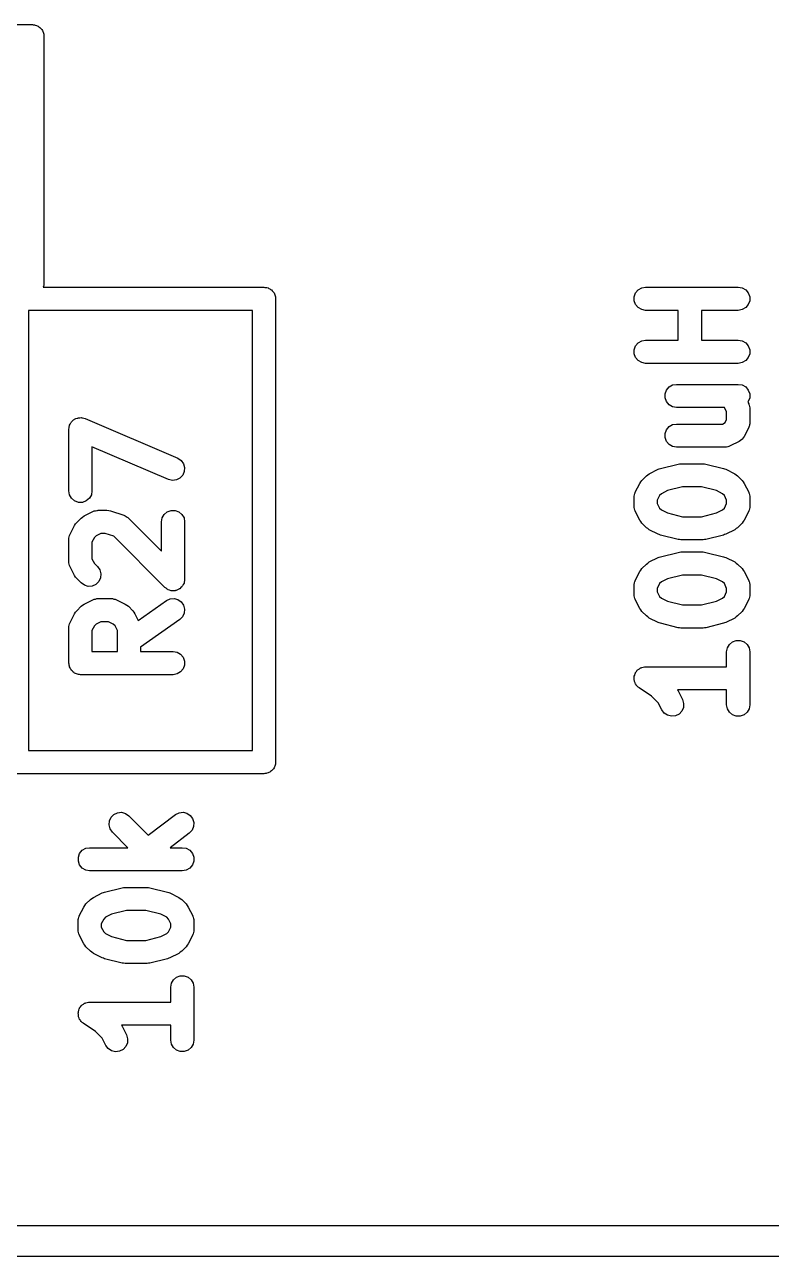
# Model space of a CAD drawing. Extents: x 10 to 287, y -200 to -10.
# Drawn here: x 185.05 to 189.89, y -112.1 to -104.12 of the extents above; entities that cross this region are included whole.
import ezdxf

# ---------------------------------------------------------------- set-up
doc = ezdxf.new("R2010")
doc.units = 0
doc.header["$MEASUREMENT"] = 0
doc.layers.add('BLACK', color=7, linetype='CONTINUOUS')

msp = doc.modelspace()

# ---------------------------------------------------------------- linework, layer by layer
at = {"layer": 'Black'}
for p, q in [((182.1, -104.125), (185.1, -104.125)), ((185.1, -104.125), (185.106, -104.126)), ((185.106, -104.126), (185.113, -104.126)), ((185.113, -104.126), (185.119, -104.128)), ((185.119, -104.128), (185.126, -104.13)), ((185.126, -104.13), (185.131, -104.133)), ((185.131, -104.133), (185.137, -104.135)), ((185.137, -104.135), (185.143, -104.139)), ((185.143, -104.139), (185.148, -104.143)), ((185.148, -104.143), (185.152, -104.148)), ((185.152, -104.148), (185.157, -104.152)), ((185.157, -104.152), (185.161, -104.157)), ((185.161, -104.157), (185.165, -104.162)), ((185.165, -104.162), (185.167, -104.169)), ((185.167, -104.169), (185.17, -104.174)), ((185.17, -104.174), (185.172, -104.181)), ((185.172, -104.181), (185.174, -104.187)), ((185.174, -104.187), (185.174, -104.194)), ((185.174, -104.194), (185.175, -104.2)), ((185.175, -104.2), (185.175, -105.8)), ((185.172, -105.819), (185.171, -105.825)), ((185.171, -105.825), (186.6, -105.825)), ((185.174, -105.813), (185.172, -105.819)), ((185.175, -105.8), (185.174, -105.806)), ((185.174, -105.806), (185.174, -105.813)), ((186.6, -105.825), (186.606, -105.826)), ((186.606, -105.826), (186.613, -105.826)), ((186.613, -105.826), (186.619, -105.828)), ((186.619, -105.828), (186.626, -105.83)), ((189.046, -105.83), (189.071, -105.825)), ((189.071, -105.825), (189.671, -105.825)), ((189.671, -105.825), (189.697, -105.83)), ((186.626, -105.83), (186.631, -105.833)), ((186.631, -105.833), (186.637, -105.835)), ((186.637, -105.835), (186.643, -105.839)), ((186.643, -105.839), (186.648, -105.843)), ((186.648, -105.843), (186.652, -105.848)), ((186.652, -105.848), (186.657, -105.852)), ((186.657, -105.852), (186.661, -105.857)), ((186.661, -105.857), (186.665, -105.862)), ((186.665, -105.862), (186.667, -105.869)), ((186.667, -105.869), (186.67, -105.874)), ((186.67, -105.874), (186.672, -105.881)), ((186.672, -105.881), (186.674, -105.887)), ((186.674, -105.887), (186.674, -105.894)), ((186.674, -105.894), (186.675, -105.9)), ((186.675, -105.9), (186.675, -108.9)), ((188.998, -105.887), (189.006, -105.862)), ((188.998, -105.913), (188.998, -105.887)), ((189.006, -105.862), (189.023, -105.843)), ((189.023, -105.843), (189.046, -105.83)), ((189.697, -105.83), (189.72, -105.843)), ((189.72, -105.843), (189.736, -105.862)), ((189.736, -105.862), (189.745, -105.887)), ((189.745, -105.887), (189.745, -105.913)), ((186.525, -105.975), (185.075, -105.975)), ((185.075, -105.975), (185.075, -108.825)), ((186.525, -108.825), (186.525, -105.975)), ((189.006, -105.938), (188.998, -105.913)), ((189.023, -105.957), (189.006, -105.938)), ((189.046, -105.97), (189.023, -105.957)), ((189.071, -105.975), (189.046, -105.97)), ((189.282, -105.975), (189.071, -105.975)), ((189.282, -106.168), (189.282, -105.975)), ((189.671, -105.975), (189.432, -105.975)), ((189.432, -105.975), (189.432, -106.168)), ((189.697, -105.97), (189.671, -105.975)), ((189.72, -105.957), (189.697, -105.97)), ((189.736, -105.938), (189.72, -105.957)), ((189.745, -105.913), (189.736, -105.938)), ((188.998, -106.23), (189.006, -106.205)), ((189.006, -106.205), (189.023, -106.185)), ((189.023, -106.185), (189.046, -106.172)), ((189.046, -106.172), (189.071, -106.168)), ((189.071, -106.168), (189.282, -106.168)), ((189.432, -106.168), (189.671, -106.168)), ((189.671, -106.168), (189.697, -106.172)), ((189.697, -106.172), (189.72, -106.185)), ((189.72, -106.185), (189.736, -106.205)), ((189.736, -106.205), (189.745, -106.23)), ((188.998, -106.256), (188.998, -106.23)), ((189.006, -106.28), (188.998, -106.256)), ((189.023, -106.3), (189.006, -106.28)), ((189.046, -106.313), (189.023, -106.3)), ((189.72, -106.3), (189.697, -106.313)), ((189.736, -106.28), (189.72, -106.3)), ((189.745, -106.256), (189.736, -106.28)), ((189.745, -106.23), (189.745, -106.256)), ((189.071, -106.318), (189.046, -106.313)), ((189.671, -106.318), (189.071, -106.318)), ((189.697, -106.313), (189.671, -106.318)), ((189.223, -106.471), (189.246, -106.458)), ((189.246, -106.458), (189.271, -106.454)), ((189.271, -106.454), (189.671, -106.454)), ((189.671, -106.454), (189.697, -106.458)), ((189.697, -106.458), (189.72, -106.471)), ((189.198, -106.516), (189.206, -106.491)), ((189.198, -106.542), (189.198, -106.516)), ((189.206, -106.566), (189.198, -106.542)), ((189.206, -106.491), (189.223, -106.471)), ((189.72, -106.471), (189.736, -106.491)), ((189.736, -106.491), (189.745, -106.516)), ((189.745, -106.542), (189.736, -106.566)), ((189.745, -106.516), (189.745, -106.542)), ((189.223, -106.586), (189.206, -106.566)), ((189.246, -106.599), (189.223, -106.586)), ((189.271, -106.604), (189.246, -106.599)), ((189.582, -106.604), (189.271, -106.604)), ((189.596, -106.632), (189.582, -106.604)), ((189.736, -106.566), (189.733, -106.57)), ((189.733, -106.57), (189.739, -106.581)), ((189.739, -106.581), (189.74, -106.585)), ((189.74, -106.585), (189.742, -106.589)), ((189.742, -106.589), (189.743, -106.597)), ((189.743, -106.597), (189.746, -106.606)), ((189.746, -106.606), (189.746, -106.61)), ((189.746, -106.61), (189.746, -106.614)), ((189.746, -106.614), (189.746, -106.7)), ((185.345, -106.711), (185.349, -106.703)), ((185.349, -106.703), (185.352, -106.7)), ((185.352, -106.7), (185.354, -106.696)), ((185.354, -106.696), (185.361, -106.691)), ((185.361, -106.691), (185.367, -106.684)), ((185.367, -106.684), (185.37, -106.682)), ((185.37, -106.682), (185.374, -106.679)), ((185.374, -106.679), (185.382, -106.676)), ((185.382, -106.676), (185.39, -106.672)), ((185.39, -106.672), (185.394, -106.672)), ((185.394, -106.672), (185.398, -106.67)), ((185.398, -106.67), (185.407, -106.67)), ((185.407, -106.67), (185.416, -106.669)), ((185.416, -106.669), (185.42, -106.67)), ((185.42, -106.67), (185.424, -106.67)), ((185.424, -106.67), (185.433, -106.673)), ((185.433, -106.673), (185.441, -106.675)), ((185.441, -106.675), (186.041, -106.932)), ((189.568, -106.711), (189.587, -106.701)), ((189.587, -106.701), (189.596, -106.682)), ((189.596, -106.682), (189.596, -106.632)), ((189.746, -106.7), (189.746, -106.704)), ((189.746, -106.704), (189.746, -106.709)), ((185.336, -106.744), (185.338, -106.736)), ((185.336, -107.144), (185.336, -106.744)), ((185.338, -106.727), (185.34, -106.723)), ((185.338, -106.736), (185.338, -106.727)), ((185.34, -106.723), (185.341, -106.719)), ((185.341, -106.719), (185.345, -106.711)), ((189.198, -106.773), (189.206, -106.748)), ((189.198, -106.799), (189.198, -106.773)), ((189.206, -106.748), (189.223, -106.728)), ((189.223, -106.728), (189.246, -106.715)), ((189.246, -106.715), (189.271, -106.711)), ((189.271, -106.711), (189.568, -106.711)), ((189.739, -106.734), (189.71, -106.791)), ((189.74, -106.729), (189.739, -106.734)), ((189.742, -106.726), (189.74, -106.729)), ((189.743, -106.717), (189.742, -106.726)), ((189.746, -106.709), (189.743, -106.717)), ((185.982, -107.07), (185.486, -106.858)), ((185.486, -106.858), (185.486, -107.144)), ((189.206, -106.823), (189.198, -106.799)), ((189.223, -106.843), (189.206, -106.823)), ((189.246, -106.856), (189.223, -106.843)), ((189.271, -106.861), (189.246, -106.856)), ((189.586, -106.861), (189.271, -106.861)), ((189.59, -106.86), (189.586, -106.861)), ((189.594, -106.86), (189.59, -106.86)), ((189.603, -106.858), (189.594, -106.86)), ((189.611, -106.856), (189.603, -106.858)), ((189.615, -106.854), (189.611, -106.856)), ((189.619, -106.853), (189.615, -106.854)), ((189.676, -106.824), (189.619, -106.853)), ((189.685, -106.818), (189.676, -106.824)), ((189.694, -106.812), (189.685, -106.818)), ((189.696, -106.81), (189.694, -106.812)), ((189.697, -106.809), (189.696, -106.81)), ((189.703, -106.8), (189.697, -106.809)), ((189.71, -106.791), (189.703, -106.8)), ((186.041, -106.932), (186.063, -106.947)), ((186.063, -106.947), (186.078, -106.968)), ((186.084, -107.019), (186.074, -107.042)), ((186.078, -106.968), (186.086, -106.993)), ((186.086, -106.993), (186.084, -107.019)), ((189.095, -107.033), (189.152, -107.004)), ((189.152, -107.004), (189.16, -107.002)), ((189.16, -107.002), (189.168, -106.999)), ((189.168, -106.999), (189.282, -106.97)), ((189.282, -106.97), (189.291, -106.969)), ((189.291, -106.969), (189.3, -106.968)), ((189.3, -106.968), (189.443, -106.968)), ((189.443, -106.968), (189.452, -106.969)), ((189.452, -106.969), (189.461, -106.97)), ((189.461, -106.97), (189.575, -106.999)), ((189.575, -106.999), (189.583, -107.002)), ((189.583, -107.002), (189.591, -107.004)), ((189.591, -107.004), (189.648, -107.033)), ((186.007, -107.076), (185.982, -107.07)), ((186.033, -107.073), (186.007, -107.076)), ((186.056, -107.061), (186.033, -107.073)), ((186.074, -107.042), (186.056, -107.061)), ((189.004, -107.152), (189.033, -107.095)), ((189.033, -107.095), (189.04, -107.085)), ((189.04, -107.085), (189.047, -107.076)), ((189.047, -107.076), (189.076, -107.047)), ((189.076, -107.047), (189.085, -107.04)), ((189.085, -107.04), (189.095, -107.033)), ((189.648, -107.033), (189.657, -107.04)), ((189.657, -107.04), (189.667, -107.047)), ((189.667, -107.047), (189.696, -107.076)), ((189.696, -107.076), (189.703, -107.085)), ((189.703, -107.085), (189.71, -107.095)), ((189.71, -107.095), (189.739, -107.152)), ((185.341, -107.17), (185.336, -107.144)), ((185.354, -107.192), (185.341, -107.17)), ((185.482, -107.17), (185.469, -107.192)), ((185.486, -107.144), (185.482, -107.17)), ((188.996, -107.186), (188.997, -107.181)), ((188.997, -107.177), (188.999, -107.169)), ((188.997, -107.181), (188.997, -107.177)), ((188.999, -107.169), (189.001, -107.16)), ((189.001, -107.16), (189.003, -107.156)), ((189.003, -107.156), (189.004, -107.152)), ((189.162, -107.173), (189.146, -107.203)), ((189.173, -107.162), (189.162, -107.173)), ((189.212, -107.142), (189.173, -107.162)), ((189.309, -107.118), (189.212, -107.142)), ((189.434, -107.118), (189.309, -107.118)), ((189.531, -107.142), (189.434, -107.118)), ((189.57, -107.162), (189.531, -107.142)), ((189.581, -107.173), (189.57, -107.162)), ((189.596, -107.203), (189.581, -107.173)), ((189.739, -107.152), (189.74, -107.156)), ((189.74, -107.156), (189.742, -107.16)), ((189.742, -107.16), (189.743, -107.169)), ((189.743, -107.169), (189.746, -107.177)), ((189.746, -107.177), (189.746, -107.181)), ((189.746, -107.181), (189.746, -107.186)), ((185.374, -107.209), (185.354, -107.192)), ((185.398, -107.218), (185.374, -107.209)), ((185.424, -107.218), (185.398, -107.218)), ((185.449, -107.209), (185.424, -107.218)), ((185.469, -107.192), (185.449, -107.209)), ((188.996, -107.243), (188.996, -107.186)), ((188.997, -107.247), (188.996, -107.243)), ((188.997, -107.251), (188.997, -107.247)), ((188.999, -107.26), (188.997, -107.251)), ((189.001, -107.269), (188.999, -107.26)), ((189.146, -107.203), (189.146, -107.225)), ((189.146, -107.225), (189.162, -107.256)), ((189.162, -107.256), (189.173, -107.267)), ((189.57, -107.267), (189.581, -107.256)), ((189.581, -107.256), (189.596, -107.225)), ((189.596, -107.225), (189.596, -107.203)), ((189.743, -107.26), (189.742, -107.269)), ((189.746, -107.251), (189.743, -107.26)), ((189.746, -107.186), (189.746, -107.243)), ((189.746, -107.243), (189.746, -107.247)), ((189.746, -107.247), (189.746, -107.251)), ((185.387, -107.348), (185.416, -107.32)), ((185.416, -107.32), (185.425, -107.313)), ((185.425, -107.313), (185.435, -107.306)), ((185.435, -107.306), (185.492, -107.277)), ((185.492, -107.277), (185.496, -107.276)), ((185.496, -107.276), (185.5, -107.274)), ((185.5, -107.274), (185.509, -107.272)), ((185.509, -107.272), (185.517, -107.27)), ((185.517, -107.27), (185.521, -107.27)), ((185.521, -107.27), (185.526, -107.269)), ((185.526, -107.269), (185.583, -107.269)), ((185.583, -107.269), (185.595, -107.271)), ((185.595, -107.271), (185.607, -107.273)), ((185.607, -107.273), (185.692, -107.302)), ((185.692, -107.302), (185.696, -107.304)), ((185.696, -107.304), (185.7, -107.305)), ((185.7, -107.305), (185.707, -107.31)), ((185.707, -107.31), (185.715, -107.314)), ((185.715, -107.314), (185.718, -107.317)), ((185.718, -107.317), (185.722, -107.32)), ((185.722, -107.32), (185.936, -107.535)), ((185.936, -107.344), (185.941, -107.319)), ((185.941, -107.319), (185.954, -107.296)), ((185.954, -107.296), (185.974, -107.279)), ((185.974, -107.279), (185.998, -107.27)), ((185.998, -107.27), (186.024, -107.27)), ((186.024, -107.27), (186.049, -107.279)), ((186.049, -107.279), (186.069, -107.296)), ((186.069, -107.296), (186.082, -107.319)), ((186.082, -107.319), (186.086, -107.344)), ((189.003, -107.272), (189.001, -107.269)), ((189.004, -107.276), (189.003, -107.272)), ((189.033, -107.334), (189.004, -107.276)), ((189.04, -107.343), (189.033, -107.334)), ((189.047, -107.353), (189.04, -107.343)), ((189.173, -107.267), (189.212, -107.286)), ((189.212, -107.286), (189.309, -107.311)), ((189.309, -107.311), (189.434, -107.311)), ((189.434, -107.311), (189.531, -107.286)), ((189.531, -107.286), (189.57, -107.267)), ((189.703, -107.343), (189.696, -107.353)), ((189.71, -107.334), (189.703, -107.343)), ((189.739, -107.276), (189.71, -107.334)), ((189.74, -107.272), (189.739, -107.276)), ((189.742, -107.269), (189.74, -107.272)), ((185.344, -107.425), (185.373, -107.368)), ((185.373, -107.368), (185.38, -107.358)), ((185.38, -107.358), (185.387, -107.348)), ((185.543, -107.419), (185.513, -107.434)), ((185.571, -107.419), (185.543, -107.419)), ((185.628, -107.438), (185.571, -107.419)), ((185.936, -107.535), (185.936, -107.344)), ((186.086, -107.344), (186.086, -107.716)), ((189.076, -107.382), (189.047, -107.353)), ((189.085, -107.388), (189.076, -107.382)), ((189.095, -107.396), (189.085, -107.388)), ((189.152, -107.424), (189.095, -107.396)), ((189.648, -107.396), (189.591, -107.424)), ((189.657, -107.388), (189.648, -107.396)), ((189.667, -107.382), (189.657, -107.388)), ((189.696, -107.353), (189.667, -107.382)), ((185.336, -107.459), (185.337, -107.454)), ((185.336, -107.601), (185.336, -107.459)), ((185.337, -107.45), (185.339, -107.442)), ((185.337, -107.454), (185.337, -107.45)), ((185.339, -107.442), (185.341, -107.433)), ((185.341, -107.433), (185.343, -107.429)), ((185.343, -107.429), (185.344, -107.425)), ((185.502, -107.446), (185.486, -107.476)), ((185.486, -107.476), (185.486, -107.584)), ((185.513, -107.434), (185.502, -107.446)), ((185.958, -107.769), (185.628, -107.438)), ((189.16, -107.427), (189.152, -107.424)), ((189.168, -107.43), (189.16, -107.427)), ((189.282, -107.458), (189.168, -107.43)), ((189.291, -107.459), (189.282, -107.458)), ((189.3, -107.461), (189.291, -107.459)), ((189.443, -107.461), (189.3, -107.461)), ((189.452, -107.459), (189.443, -107.461)), ((189.461, -107.458), (189.452, -107.459)), ((189.575, -107.43), (189.461, -107.458)), ((189.583, -107.427), (189.575, -107.43)), ((189.591, -107.424), (189.583, -107.427)), ((189.095, -107.604), (189.152, -107.576)), ((189.152, -107.576), (189.16, -107.573)), ((189.16, -107.573), (189.168, -107.57)), ((189.168, -107.57), (189.282, -107.542)), ((189.282, -107.542), (189.291, -107.541)), ((189.291, -107.541), (189.3, -107.539)), ((189.3, -107.539), (189.443, -107.539)), ((189.443, -107.539), (189.452, -107.541)), ((189.452, -107.541), (189.461, -107.542)), ((189.461, -107.542), (189.575, -107.57)), ((189.575, -107.57), (189.583, -107.573)), ((189.583, -107.573), (189.591, -107.576)), ((189.591, -107.576), (189.648, -107.604)), ((185.337, -107.606), (185.336, -107.601)), ((185.337, -107.61), (185.337, -107.606)), ((185.339, -107.618), (185.337, -107.61)), ((185.341, -107.627), (185.339, -107.618)), ((185.343, -107.631), (185.341, -107.627)), ((185.344, -107.635), (185.343, -107.631)), ((185.373, -107.692), (185.344, -107.635)), ((185.486, -107.584), (185.502, -107.614)), ((185.502, -107.614), (185.522, -107.634)), ((185.522, -107.634), (185.537, -107.655)), ((185.537, -107.655), (185.543, -107.681)), ((189.033, -107.666), (189.04, -107.657)), ((189.04, -107.657), (189.047, -107.647)), ((189.047, -107.647), (189.076, -107.618)), ((189.076, -107.618), (189.085, -107.612)), ((189.085, -107.612), (189.095, -107.604)), ((189.648, -107.604), (189.657, -107.612)), ((189.657, -107.612), (189.667, -107.618)), ((189.667, -107.618), (189.696, -107.647)), ((189.696, -107.647), (189.703, -107.657)), ((189.703, -107.657), (189.71, -107.666)), ((185.38, -107.702), (185.373, -107.692)), ((185.387, -107.712), (185.38, -107.702)), ((185.416, -107.74), (185.387, -107.712)), ((185.437, -107.755), (185.416, -107.74)), ((185.53, -107.73), (185.512, -107.749)), ((185.541, -107.707), (185.53, -107.73)), ((185.543, -107.681), (185.541, -107.707)), ((186.082, -107.741), (186.077, -107.75)), ((186.084, -107.735), (186.082, -107.738)), ((186.082, -107.738), (186.082, -107.741)), ((186.085, -107.725), (186.084, -107.735)), ((186.086, -107.716), (186.085, -107.725)), ((188.997, -107.749), (188.999, -107.74)), ((188.999, -107.74), (189.001, -107.731)), ((189.001, -107.731), (189.003, -107.728)), ((189.003, -107.728), (189.004, -107.724)), ((189.004, -107.724), (189.033, -107.666)), ((189.173, -107.733), (189.162, -107.744)), ((189.212, -107.714), (189.173, -107.733)), ((189.309, -107.689), (189.212, -107.714)), ((189.434, -107.689), (189.309, -107.689)), ((189.531, -107.714), (189.434, -107.689)), ((189.57, -107.733), (189.531, -107.714)), ((189.581, -107.744), (189.57, -107.733)), ((189.71, -107.666), (189.739, -107.724)), ((189.739, -107.724), (189.74, -107.728)), ((189.74, -107.728), (189.742, -107.731)), ((189.742, -107.731), (189.743, -107.74)), ((189.743, -107.74), (189.746, -107.749)), ((185.462, -107.762), (185.437, -107.755)), ((185.488, -107.76), (185.462, -107.762)), ((185.512, -107.749), (185.488, -107.76)), ((185.966, -107.774), (185.958, -107.769)), ((185.974, -107.781), (185.966, -107.774)), ((185.977, -107.782), (185.974, -107.781)), ((185.98, -107.784), (185.977, -107.782)), ((185.989, -107.786), (185.98, -107.784)), ((185.998, -107.79), (185.989, -107.786)), ((186.002, -107.79), (185.998, -107.79)), ((186.005, -107.79), (186.002, -107.79)), ((186.015, -107.79), (186.005, -107.79)), ((186.024, -107.79), (186.015, -107.79)), ((186.028, -107.788), (186.024, -107.79)), ((186.031, -107.788), (186.028, -107.788)), ((186.04, -107.784), (186.031, -107.788)), ((186.049, -107.781), (186.04, -107.784)), ((186.051, -107.779), (186.049, -107.781)), ((186.054, -107.777), (186.051, -107.779)), ((186.061, -107.77), (186.054, -107.777)), ((186.069, -107.764), (186.061, -107.77)), ((186.071, -107.761), (186.069, -107.764)), ((186.073, -107.759), (186.071, -107.761)), ((186.077, -107.75), (186.073, -107.759)), ((188.996, -107.757), (188.997, -107.753)), ((188.996, -107.814), (188.996, -107.757)), ((188.997, -107.819), (188.996, -107.814)), ((188.997, -107.753), (188.997, -107.749)), ((188.997, -107.823), (188.997, -107.819)), ((189.162, -107.744), (189.146, -107.775)), ((189.146, -107.775), (189.146, -107.797)), ((189.146, -107.797), (189.162, -107.827)), ((189.596, -107.775), (189.581, -107.744)), ((189.581, -107.827), (189.596, -107.797)), ((189.596, -107.797), (189.596, -107.775)), ((189.746, -107.749), (189.746, -107.753)), ((189.746, -107.753), (189.746, -107.757)), ((189.746, -107.757), (189.746, -107.814)), ((189.746, -107.814), (189.746, -107.819)), ((189.746, -107.819), (189.746, -107.823)), ((185.387, -107.92), (185.416, -107.891)), ((185.416, -107.891), (185.425, -107.884)), ((185.425, -107.884), (185.435, -107.877)), ((185.435, -107.877), (185.492, -107.849)), ((185.492, -107.849), (185.496, -107.847)), ((185.496, -107.847), (185.5, -107.845)), ((185.5, -107.845), (185.509, -107.844)), ((185.509, -107.844), (185.517, -107.841)), ((185.517, -107.841), (185.521, -107.841)), ((185.521, -107.841), (185.526, -107.841)), ((185.526, -107.841), (185.611, -107.841)), ((185.611, -107.841), (185.616, -107.841)), ((185.616, -107.841), (185.62, -107.841)), ((185.62, -107.841), (185.628, -107.844)), ((185.628, -107.844), (185.637, -107.845)), ((185.637, -107.845), (185.641, -107.847)), ((185.641, -107.847), (185.645, -107.849)), ((185.645, -107.849), (185.702, -107.877)), ((185.702, -107.877), (185.712, -107.884)), ((185.712, -107.884), (185.722, -107.891)), ((185.722, -107.891), (185.75, -107.92)), ((185.786, -107.982), (185.968, -107.854)), ((185.968, -107.854), (185.992, -107.843)), ((185.992, -107.843), (186.018, -107.841)), ((186.018, -107.841), (186.043, -107.848)), ((186.043, -107.848), (186.064, -107.863)), ((186.064, -107.863), (186.079, -107.884)), ((186.079, -107.884), (186.086, -107.909)), ((188.999, -107.831), (188.997, -107.823)), ((189.001, -107.84), (188.999, -107.831)), ((189.003, -107.844), (189.001, -107.84)), ((189.004, -107.848), (189.003, -107.844)), ((189.033, -107.905), (189.004, -107.848)), ((189.162, -107.827), (189.173, -107.838)), ((189.173, -107.838), (189.212, -107.858)), ((189.212, -107.858), (189.309, -107.882)), ((189.309, -107.882), (189.434, -107.882)), ((189.434, -107.882), (189.531, -107.858)), ((189.531, -107.858), (189.57, -107.838)), ((189.57, -107.838), (189.581, -107.827)), ((189.739, -107.848), (189.71, -107.905)), ((189.74, -107.844), (189.739, -107.848)), ((189.742, -107.84), (189.74, -107.844)), ((189.743, -107.831), (189.742, -107.84)), ((189.746, -107.823), (189.743, -107.831)), ((185.344, -107.996), (185.373, -107.939)), ((185.373, -107.939), (185.38, -107.93)), ((185.38, -107.93), (185.387, -107.92)), ((185.75, -107.92), (185.757, -107.93)), ((185.757, -107.93), (185.764, -107.939)), ((185.764, -107.939), (185.786, -107.982)), ((186.054, -107.977), (185.801, -108.155)), ((186.073, -107.959), (186.054, -107.977)), ((186.084, -107.935), (186.073, -107.959)), ((186.086, -107.909), (186.084, -107.935)), ((189.04, -107.915), (189.033, -107.905)), ((189.047, -107.924), (189.04, -107.915)), ((189.076, -107.953), (189.047, -107.924)), ((189.085, -107.96), (189.076, -107.953)), ((189.095, -107.967), (189.085, -107.96)), ((189.152, -107.996), (189.095, -107.967)), ((189.648, -107.967), (189.591, -107.996)), ((189.657, -107.96), (189.648, -107.967)), ((189.667, -107.953), (189.657, -107.96)), ((189.696, -107.924), (189.667, -107.953)), ((189.703, -107.915), (189.696, -107.924)), ((189.71, -107.905), (189.703, -107.915)), ((185.336, -108.03), (185.337, -108.026)), ((185.336, -108.259), (185.336, -108.03)), ((185.337, -108.021), (185.339, -108.013)), ((185.337, -108.026), (185.337, -108.021)), ((185.339, -108.013), (185.341, -108.004)), ((185.341, -108.004), (185.343, -108.001)), ((185.343, -108.001), (185.344, -107.996)), ((185.502, -108.017), (185.486, -108.048)), ((185.486, -108.048), (185.486, -108.184)), ((185.513, -108.006), (185.502, -108.017)), ((185.543, -107.991), (185.513, -108.006)), ((185.594, -107.991), (185.543, -107.991)), ((185.624, -108.006), (185.594, -107.991)), ((185.636, -108.017), (185.624, -108.006)), ((185.651, -108.048), (185.636, -108.017)), ((185.651, -108.184), (185.651, -108.048)), ((189.16, -107.998), (189.152, -107.996)), ((189.168, -108.001), (189.16, -107.998)), ((189.282, -108.03), (189.168, -108.001)), ((189.291, -108.031), (189.282, -108.03)), ((189.3, -108.032), (189.291, -108.031)), ((189.443, -108.032), (189.3, -108.032)), ((189.452, -108.031), (189.443, -108.032)), ((189.461, -108.03), (189.452, -108.031)), ((189.575, -108.001), (189.461, -108.03)), ((189.583, -107.998), (189.575, -108.001)), ((189.591, -107.996), (189.583, -107.998)), ((189.601, -108.16), (189.614, -108.138)), ((189.614, -108.138), (189.634, -108.121)), ((189.634, -108.121), (189.658, -108.112)), ((189.658, -108.112), (189.684, -108.112)), ((189.684, -108.112), (189.709, -108.121)), ((189.709, -108.121), (189.729, -108.138)), ((189.729, -108.138), (189.742, -108.16)), ((185.486, -108.184), (185.651, -108.184)), ((185.801, -108.155), (185.801, -108.184)), ((185.801, -108.184), (186.011, -108.184)), ((186.011, -108.184), (186.037, -108.188)), ((186.037, -108.188), (186.06, -108.201)), ((186.06, -108.201), (186.076, -108.221)), ((189.596, -108.186), (189.601, -108.16)), ((189.596, -108.282), (189.596, -108.186)), ((189.742, -108.16), (189.746, -108.186)), ((189.746, -108.186), (189.746, -108.529)), ((185.338, -108.265), (185.336, -108.259)), ((185.338, -108.272), (185.338, -108.265)), ((185.34, -108.278), (185.338, -108.272)), ((185.341, -108.284), (185.34, -108.278)), ((185.344, -108.29), (185.341, -108.284)), ((185.346, -108.296), (185.344, -108.29)), ((185.351, -108.301), (185.346, -108.296)), ((186.076, -108.296), (186.06, -108.316)), ((186.076, -108.221), (186.085, -108.246)), ((186.085, -108.272), (186.076, -108.296)), ((186.085, -108.246), (186.085, -108.272)), ((189.021, -108.303), (189.023, -108.3)), ((189.023, -108.3), (189.031, -108.295)), ((189.031, -108.295), (189.038, -108.29)), ((189.038, -108.29), (189.042, -108.289)), ((189.042, -108.289), (189.046, -108.287)), ((189.046, -108.287), (189.055, -108.285)), ((189.055, -108.285), (189.063, -108.283)), ((189.063, -108.283), (189.067, -108.283)), ((189.067, -108.283), (189.071, -108.282)), ((189.071, -108.282), (189.596, -108.282)), ((185.354, -108.307), (185.351, -108.301)), ((185.359, -108.311), (185.354, -108.307)), ((185.363, -108.316), (185.359, -108.311)), ((185.369, -108.319), (185.363, -108.316)), ((185.374, -108.324), (185.369, -108.319)), ((185.38, -108.326), (185.374, -108.324)), ((185.386, -108.329), (185.38, -108.326)), ((185.392, -108.33), (185.386, -108.329)), ((185.398, -108.332), (185.392, -108.33)), ((185.405, -108.332), (185.398, -108.332)), ((185.411, -108.334), (185.405, -108.332)), ((186.011, -108.334), (185.411, -108.334)), ((186.037, -108.329), (186.011, -108.334)), ((186.06, -108.316), (186.037, -108.329)), ((188.997, -108.352), (188.998, -108.348)), ((188.998, -108.361), (188.997, -108.352)), ((188.998, -108.344), (189.001, -108.336)), ((188.998, -108.348), (188.998, -108.344)), ((188.998, -108.37), (188.998, -108.361)), ((188.999, -108.374), (188.998, -108.37)), ((188.999, -108.378), (188.999, -108.374)), ((189.003, -108.386), (188.999, -108.378)), ((189.001, -108.336), (189.003, -108.327)), ((189.003, -108.327), (189.005, -108.324)), ((189.005, -108.324), (189.006, -108.32)), ((189.006, -108.32), (189.012, -108.313)), ((189.012, -108.313), (189.017, -108.305)), ((189.017, -108.305), (189.021, -108.303)), ((189.006, -108.395), (189.003, -108.386)), ((189.009, -108.398), (189.006, -108.395)), ((189.011, -108.402), (189.009, -108.398)), ((189.017, -108.408), (189.011, -108.402)), ((189.023, -108.415), (189.017, -108.408)), ((189.027, -108.417), (189.023, -108.415)), ((189.03, -108.42), (189.027, -108.417)), ((189.109, -108.473), (189.03, -108.42)), ((189.596, -108.432), (189.277, -108.432)), ((189.277, -108.432), (189.281, -108.438)), ((189.281, -108.438), (189.31, -108.495)), ((189.596, -108.529), (189.596, -108.432)), ((189.153, -108.516), (189.109, -108.473)), ((189.176, -108.562), (189.153, -108.516)), ((189.31, -108.495), (189.317, -108.52)), ((189.317, -108.52), (189.316, -108.546)), ((189.601, -108.554), (189.596, -108.529)), ((189.746, -108.529), (189.742, -108.554)), ((189.191, -108.583), (189.176, -108.562)), ((189.213, -108.597), (189.191, -108.583)), ((189.238, -108.603), (189.213, -108.597)), ((189.264, -108.6), (189.238, -108.603)), ((189.288, -108.589), (189.264, -108.6)), ((189.305, -108.57), (189.288, -108.589)), ((189.316, -108.546), (189.305, -108.57)), ((189.614, -108.577), (189.601, -108.554)), ((189.634, -108.594), (189.614, -108.577)), ((189.658, -108.602), (189.634, -108.594)), ((189.684, -108.602), (189.658, -108.602)), ((189.709, -108.594), (189.684, -108.602)), ((189.729, -108.577), (189.709, -108.594)), ((189.742, -108.554), (189.729, -108.577)), ((185.075, -108.825), (186.525, -108.825)), ((186.665, -108.938), (186.661, -108.943)), ((186.667, -108.931), (186.665, -108.938)), ((186.67, -108.926), (186.667, -108.931)), ((186.672, -108.919), (186.67, -108.926)), ((186.674, -108.913), (186.672, -108.919)), ((186.675, -108.9), (186.674, -108.906)), ((186.674, -108.906), (186.674, -108.913)), ((186.6, -108.975), (180.2, -108.975)), ((186.606, -108.974), (186.6, -108.975)), ((186.613, -108.974), (186.606, -108.974)), ((186.619, -108.972), (186.613, -108.974)), ((186.626, -108.97), (186.619, -108.972)), ((186.631, -108.967), (186.626, -108.97)), ((186.637, -108.965), (186.631, -108.967)), ((186.643, -108.961), (186.637, -108.965)), ((186.648, -108.957), (186.643, -108.961)), ((186.652, -108.952), (186.648, -108.957)), ((186.657, -108.948), (186.652, -108.952)), ((186.661, -108.943), (186.657, -108.948)), ((185.599, -109.281), (185.61, -109.257)), ((185.61, -109.257), (185.628, -109.239)), ((185.628, -109.239), (185.652, -109.228)), ((185.652, -109.228), (185.678, -109.225)), ((185.678, -109.225), (185.703, -109.232)), ((185.703, -109.232), (185.724, -109.247)), ((185.724, -109.247), (185.85, -109.372)), ((185.85, -109.372), (186.026, -109.24)), ((186.026, -109.24), (186.05, -109.228)), ((186.05, -109.228), (186.076, -109.225)), ((186.076, -109.225), (186.101, -109.231)), ((186.101, -109.231), (186.123, -109.245)), ((186.123, -109.245), (186.138, -109.266)), ((185.597, -109.307), (185.599, -109.281)), ((185.603, -109.332), (185.597, -109.307)), ((185.618, -109.353), (185.603, -109.332)), ((186.144, -109.317), (186.134, -109.341)), ((186.138, -109.266), (186.146, -109.291)), ((186.146, -109.291), (186.144, -109.317)), ((185.719, -109.454), (185.618, -109.353)), ((186.116, -109.36), (185.992, -109.454)), ((186.134, -109.341), (186.116, -109.36)), ((185.398, -109.516), (185.406, -109.491)), ((185.406, -109.491), (185.423, -109.471)), ((185.423, -109.471), (185.446, -109.458)), ((185.446, -109.458), (185.471, -109.454)), ((185.471, -109.454), (185.719, -109.454)), ((185.992, -109.454), (186.071, -109.454)), ((186.071, -109.454), (186.097, -109.458)), ((186.097, -109.458), (186.12, -109.471)), ((186.12, -109.471), (186.136, -109.491)), ((186.136, -109.491), (186.145, -109.516)), ((185.398, -109.542), (185.398, -109.516)), ((185.406, -109.566), (185.398, -109.542)), ((185.423, -109.586), (185.406, -109.566)), ((186.136, -109.566), (186.12, -109.586)), ((186.145, -109.542), (186.136, -109.566)), ((186.145, -109.516), (186.145, -109.542)), ((185.446, -109.599), (185.423, -109.586)), ((185.471, -109.604), (185.446, -109.599)), ((186.071, -109.604), (185.471, -109.604)), ((186.097, -109.599), (186.071, -109.604)), ((186.12, -109.586), (186.097, -109.599)), ((185.568, -109.742), (185.682, -109.713)), ((185.682, -109.713), (185.691, -109.712)), ((185.691, -109.712), (185.7, -109.711)), ((185.7, -109.711), (185.843, -109.711)), ((185.843, -109.711), (185.852, -109.712)), ((185.852, -109.712), (185.861, -109.713)), ((185.861, -109.713), (185.975, -109.742)), ((185.447, -109.818), (185.476, -109.79)), ((185.476, -109.79), (185.485, -109.783)), ((185.485, -109.783), (185.495, -109.776)), ((185.495, -109.776), (185.552, -109.747)), ((185.552, -109.747), (185.56, -109.745)), ((185.56, -109.745), (185.568, -109.742)), ((185.975, -109.742), (185.983, -109.745)), ((185.983, -109.745), (185.991, -109.747)), ((185.991, -109.747), (186.048, -109.776)), ((186.048, -109.776), (186.057, -109.783)), ((186.057, -109.783), (186.067, -109.79)), ((186.067, -109.79), (186.096, -109.818)), ((185.403, -109.899), (185.404, -109.895)), ((185.404, -109.895), (185.433, -109.838)), ((185.433, -109.838), (185.44, -109.828)), ((185.44, -109.828), (185.447, -109.818)), ((185.612, -109.885), (185.573, -109.904)), ((185.709, -109.861), (185.612, -109.885)), ((185.834, -109.861), (185.709, -109.861)), ((185.931, -109.885), (185.834, -109.861)), ((185.97, -109.904), (185.931, -109.885)), ((186.096, -109.818), (186.103, -109.828)), ((186.103, -109.828), (186.11, -109.838)), ((186.11, -109.838), (186.139, -109.895)), ((186.139, -109.895), (186.14, -109.899)), ((185.396, -109.929), (185.397, -109.924)), ((185.396, -109.986), (185.396, -109.929)), ((185.397, -109.92), (185.399, -109.912)), ((185.397, -109.924), (185.397, -109.92)), ((185.399, -109.912), (185.401, -109.903)), ((185.401, -109.903), (185.403, -109.899)), ((185.562, -109.916), (185.546, -109.946)), ((185.546, -109.946), (185.546, -109.968)), ((185.546, -109.968), (185.562, -109.998)), ((185.573, -109.904), (185.562, -109.916)), ((185.981, -109.916), (185.97, -109.904)), ((185.996, -109.946), (185.981, -109.916)), ((185.981, -109.998), (185.996, -109.968)), ((185.996, -109.968), (185.996, -109.946)), ((186.14, -109.899), (186.142, -109.903)), ((186.142, -109.903), (186.143, -109.912)), ((186.143, -109.912), (186.146, -109.92)), ((186.146, -109.92), (186.146, -109.924)), ((186.146, -109.924), (186.146, -109.929)), ((186.146, -109.929), (186.146, -109.986)), ((185.397, -109.99), (185.396, -109.986)), ((185.397, -109.994), (185.397, -109.99)), ((185.399, -110.003), (185.397, -109.994)), ((185.401, -110.011), (185.399, -110.003)), ((185.403, -110.015), (185.401, -110.011)), ((185.404, -110.019), (185.403, -110.015)), ((185.433, -110.076), (185.404, -110.019)), ((185.562, -109.998), (185.573, -110.01)), ((185.573, -110.01), (185.612, -110.029)), ((185.612, -110.029), (185.709, -110.054)), ((185.709, -110.054), (185.834, -110.054)), ((185.834, -110.054), (185.931, -110.029)), ((185.931, -110.029), (185.97, -110.01)), ((185.97, -110.01), (185.981, -109.998)), ((186.139, -110.019), (186.11, -110.076)), ((186.14, -110.015), (186.139, -110.019)), ((186.142, -110.011), (186.14, -110.015)), ((186.143, -110.003), (186.142, -110.011)), ((186.146, -109.994), (186.143, -110.003)), ((186.146, -109.986), (186.146, -109.99)), ((186.146, -109.99), (186.146, -109.994)), ((185.44, -110.086), (185.433, -110.076)), ((185.447, -110.096), (185.44, -110.086)), ((185.476, -110.124), (185.447, -110.096)), ((185.485, -110.131), (185.476, -110.124)), ((185.495, -110.139), (185.485, -110.131)), ((186.057, -110.131), (186.048, -110.139)), ((186.067, -110.124), (186.057, -110.131)), ((186.096, -110.096), (186.067, -110.124)), ((186.103, -110.086), (186.096, -110.096)), ((186.11, -110.076), (186.103, -110.086)), ((185.552, -110.167), (185.495, -110.139)), ((185.56, -110.169), (185.552, -110.167)), ((185.568, -110.173), (185.56, -110.169)), ((185.682, -110.201), (185.568, -110.173)), ((185.691, -110.202), (185.682, -110.201)), ((185.7, -110.204), (185.691, -110.202)), ((185.843, -110.204), (185.7, -110.204)), ((185.852, -110.202), (185.843, -110.204)), ((185.861, -110.201), (185.852, -110.202)), ((185.975, -110.173), (185.861, -110.201)), ((185.983, -110.169), (185.975, -110.173)), ((185.991, -110.167), (185.983, -110.169)), ((186.048, -110.139), (185.991, -110.167)), ((186.014, -110.309), (186.034, -110.292)), ((186.034, -110.292), (186.058, -110.283)), ((186.058, -110.283), (186.084, -110.283)), ((186.084, -110.283), (186.109, -110.292)), ((186.109, -110.292), (186.129, -110.309)), ((185.996, -110.357), (186.001, -110.331)), ((185.996, -110.454), (185.996, -110.357)), ((186.001, -110.331), (186.014, -110.309)), ((186.129, -110.309), (186.142, -110.331)), ((186.142, -110.331), (186.146, -110.357)), ((186.146, -110.357), (186.146, -110.7)), ((185.397, -110.524), (185.398, -110.52)), ((185.398, -110.533), (185.397, -110.524)), ((185.398, -110.516), (185.401, -110.507)), ((185.398, -110.52), (185.398, -110.516)), ((185.398, -110.542), (185.398, -110.533)), ((185.401, -110.507), (185.403, -110.498)), ((185.403, -110.498), (185.405, -110.495)), ((185.405, -110.495), (185.406, -110.491)), ((185.406, -110.491), (185.412, -110.484)), ((185.412, -110.484), (185.417, -110.477)), ((185.417, -110.477), (185.421, -110.474)), ((185.421, -110.474), (185.423, -110.471)), ((185.423, -110.471), (185.431, -110.467)), ((185.431, -110.467), (185.438, -110.461)), ((185.438, -110.461), (185.442, -110.46)), ((185.442, -110.46), (185.446, -110.458)), ((185.446, -110.458), (185.455, -110.457)), ((185.455, -110.457), (185.463, -110.454)), ((185.463, -110.454), (185.467, -110.454)), ((185.467, -110.454), (185.471, -110.454)), ((185.471, -110.454), (185.996, -110.454)), ((185.399, -110.546), (185.398, -110.542)), ((185.399, -110.55), (185.399, -110.546)), ((185.403, -110.558), (185.399, -110.55)), ((185.406, -110.566), (185.403, -110.558)), ((185.409, -110.569), (185.406, -110.566)), ((185.411, -110.573), (185.409, -110.569)), ((185.417, -110.579), (185.411, -110.573)), ((185.423, -110.586), (185.417, -110.579)), ((185.427, -110.588), (185.423, -110.586)), ((185.43, -110.591), (185.427, -110.588)), ((185.509, -110.644), (185.43, -110.591)), ((185.996, -110.604), (185.677, -110.604)), ((185.677, -110.604), (185.681, -110.609)), ((185.681, -110.609), (185.71, -110.666)), ((185.996, -110.7), (185.996, -110.604)), ((185.553, -110.687), (185.509, -110.644)), ((185.576, -110.734), (185.553, -110.687)), ((185.71, -110.666), (185.717, -110.691)), ((185.717, -110.691), (185.716, -110.717)), ((185.591, -110.754), (185.576, -110.734)), ((185.613, -110.769), (185.591, -110.754)), ((185.638, -110.775), (185.613, -110.769)), ((185.664, -110.772), (185.638, -110.775)), ((185.688, -110.76), (185.664, -110.772)), ((185.705, -110.741), (185.688, -110.76)), ((185.716, -110.717), (185.705, -110.741)), ((186.001, -110.726), (185.996, -110.7)), ((186.014, -110.748), (186.001, -110.726)), ((186.034, -110.765), (186.014, -110.748)), ((186.058, -110.774), (186.034, -110.765)), ((186.109, -110.765), (186.084, -110.774)), ((186.129, -110.748), (186.109, -110.765)), ((186.142, -110.726), (186.129, -110.748)), ((186.146, -110.7), (186.142, -110.726)), ((186.084, -110.774), (186.058, -110.774)), ((118, -111.9), (207.996, -111.9)), ((208, -112.1), (117.9, -112.1))]:
    msp.add_line(p, q, dxfattribs=at)

doc.saveas('drawing.dxf')
